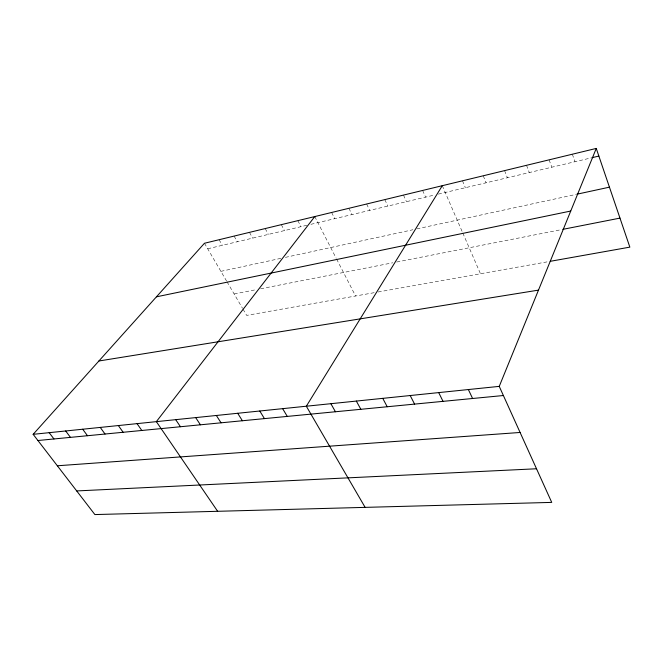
<?xml version="1.0" encoding="UTF-8"?>
<svg xmlns="http://www.w3.org/2000/svg" width="663" height="663" viewBox="0 0 663 663"><rect width="100%" height="100%" fill="white"/><g stroke="black" fill="none" stroke-linecap="round" stroke-linejoin="round"><path stroke-width="0.5" stroke-dasharray="3.31 2.49" d="M207.685 248.782L306.952 225.254M310.939 224.309L434.431 195.038M438.351 194.11L590.899 157.951M220.895 271.349L281.385 258.238M285.397 257.368L412.908 229.746M416.803 228.901L575.849 194.441M234.147 293.991L256.639 289.565M260.609 288.786L392.769 262.788M396.706 262.018L560.848 229.738M374.147 292.69L246.677 315.397L243.023 309.149M378.134 291.977L548.177 261.686M204.461 243.263L226.506 280.921M227.011 281.8L242.501 308.262M219.105 239.724L222.32 245.31M234.105 236.094L237.313 241.755M249.462 232.373L252.653 238.125M265.192 228.569L268.374 234.395M281.311 224.666L284.477 230.575M297.836 220.663L300.985 226.663M314.776 216.561L336.182 258.238M336.638 259.125L355.575 295.996M331.633 212.483L334.74 218.666M348.912 208.298L352.003 214.572M366.639 204.013L369.697 210.378M384.813 199.613L387.847 206.077M403.469 195.096L406.477 201.66M422.621 190.455L425.596 197.126M442.287 185.698L462.401 232.108M462.807 233.028L480.46 273.753M462.484 180.808L465.385 187.695M483.244 175.786L486.103 182.789M504.576 170.615L507.394 177.742M526.521 165.311L529.289 172.554M549.097 159.841L551.815 167.217M572.335 154.222L574.995 161.722"/><path stroke-width="0.99" d="M499.247 386.372L596.261 148.429L204.461 243.263L33.15 434.323L94.884 514.571L551.732 502.397L499.247 386.372L33.15 434.323M442.287 185.698L306.331 406.22L365.122 507.369M314.776 216.561L156.352 421.643L217.646 511.297M591.893 157.711L598.855 156.062M576.851 194.226L609.438 187.165M156.435 296.825L570.727 211.041M562.862 229.34L619.971 218.11M550.207 261.321L629.85 247.133L596.261 148.429M98.895 360.995L538.489 290.121M37.915 440.514L503.383 395.521M57.341 465.774L520.099 432.467M76.701 490.935L536.516 468.766M49.178 432.674L53.952 438.964M65.687 430.975L70.46 437.373M82.709 429.226L87.483 435.724M100.254 427.42L105.027 434.025M118.362 425.555L123.136 432.276M137.05 423.632L141.816 430.469M175.703 419.654L180.452 426.74M195.684 417.599L200.417 424.809M216.337 415.477L221.052 422.812M237.694 413.281L242.385 420.748M259.78 411.01L264.446 418.618M282.645 408.657L287.278 416.414M330.878 403.692L335.428 411.756M356.338 401.074L360.838 409.295M382.758 398.355L387.209 406.75M410.198 395.538L414.582 404.107M438.715 392.604L443.025 401.355M468.368 389.554L472.603 398.496"/></g></svg>
